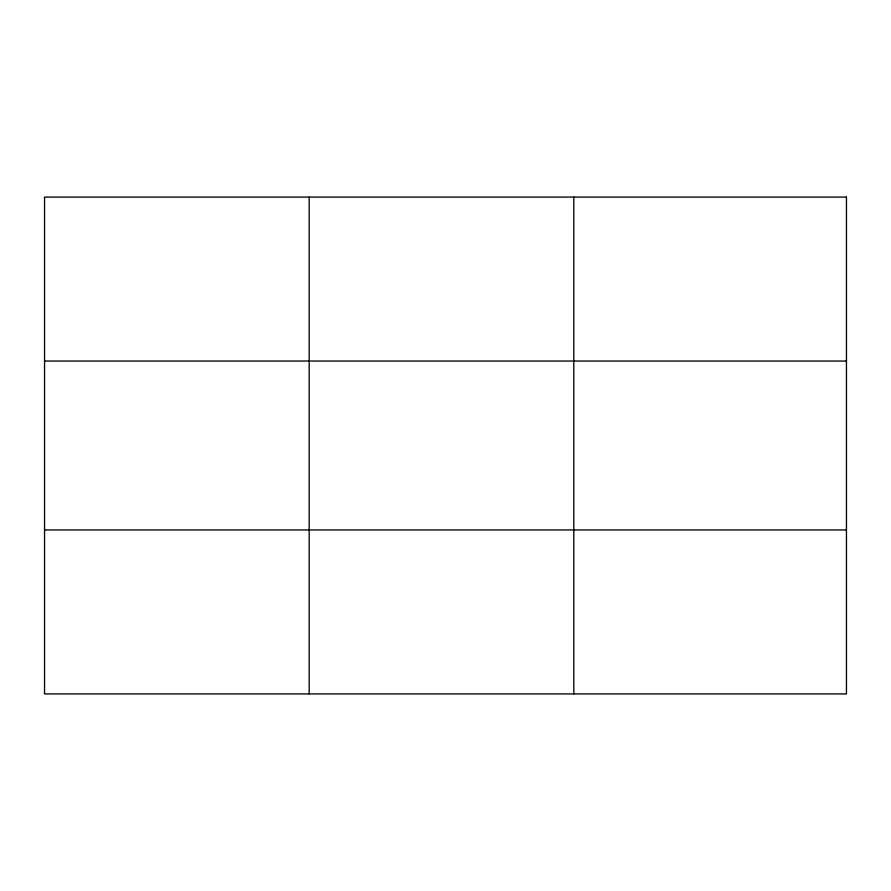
<?xml version="1.0" encoding="UTF-8"?>
<svg xmlns="http://www.w3.org/2000/svg" width="891" height="891" viewBox="0 0 891 891"><rect width="100%" height="100%" fill="white"/><g stroke="black" fill="none" stroke-linecap="round" stroke-linejoin="round"><path stroke-width="1.34" d="M309.177 693.911L309.177 197.089M573.804 693.911L573.804 197.089M44.55 361.044L846.45 361.044M44.55 529.956L846.45 529.956M846.45 197.089L846.45 693.911L44.55 693.911L44.55 197.089L846.45 197.089"/></g></svg>
